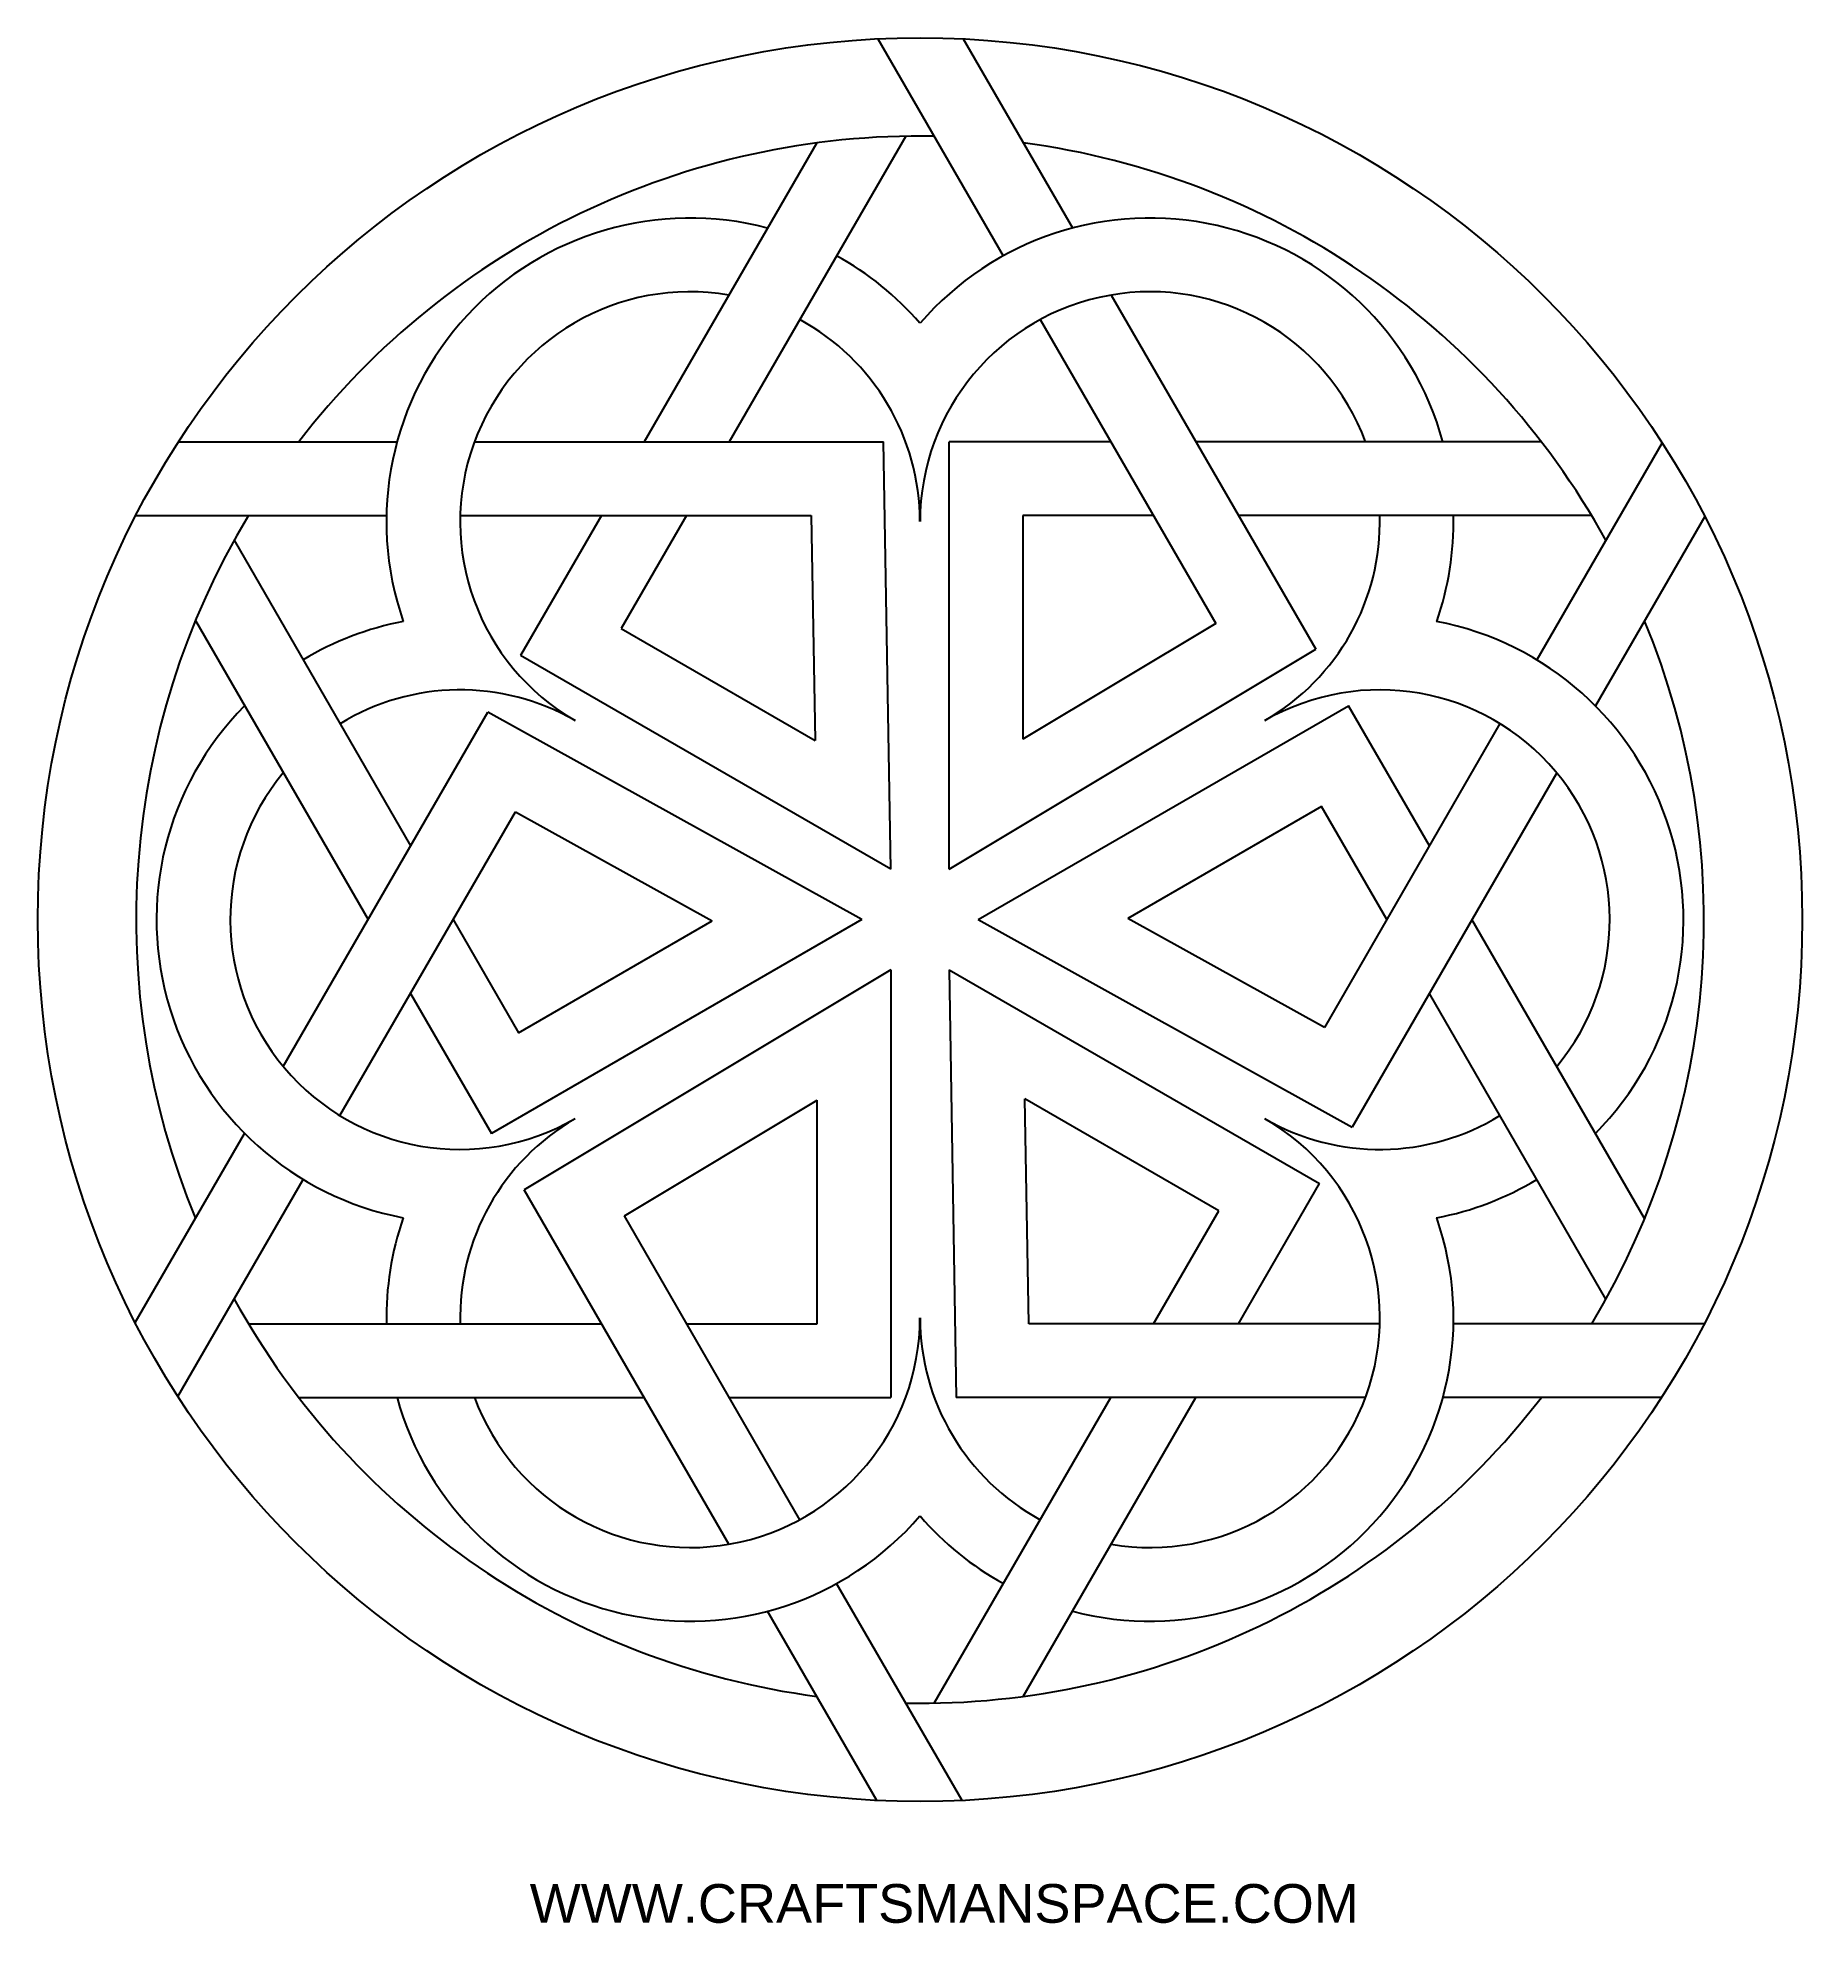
# Model space of a CAD drawing. Header units: inches. Extents: x 134 to 314, y 52 to 243.
import ezdxf
from ezdxf.enums import TextEntityAlignment as Align

# ---------------------------------------------------------------- set-up
doc = ezdxf.new("R2010")
doc.units = ezdxf.units.IN
doc.header["$MEASUREMENT"] = 0
doc.layers.add('Default', color=7, linetype='Continuous')
doc.layers.add('DV1_Default', color=7, linetype='Continuous')
doc.styles.add('SEACAD_arial_ttfB', font='arial.ttf')

# ---------------------------------------------------------------- blocks, each defined once
blk = doc.blocks.new('SE')
at = {"layer": 'DV1_Default', "color": 7, "linetype": 'Continuous'}
for p, q in [((219.58, 243.24), (232.33, 221.16)), ((228.25, 243.23), (239.37, 223.98)), ((213.35, 232.64), (195.79, 202.23)), ((222.41, 233.32), (204.45, 202.23)), ((243.3, 217.16), (264.11, 181.12)), ((236.08, 214.66), (253.93, 183.75)), ((148.44, 202.23), (170.68, 202.23)), ((178.54, 202.23), (220.16, 202.23)), ((220.9, 158.73), (220.16, 202.23)), ((226.81, 158.73), (226.81, 202.23)), ((243.26, 202.23), (226.81, 202.23)), ((287.05, 202.23), (251.92, 202.23)), ((299.34, 202.12), (286.59, 180.05)), ((144.11, 194.73), (169.6, 194.73)), ((177.1, 194.73), (212.79, 194.73)), ((191.46, 194.73), (183.23, 180.48)), ((200.12, 194.73), (193.48, 183.22)), ((212.79, 194.73), (213.18, 171.85)), ((234.31, 194.73), (234.31, 171.98)), ((247.59, 194.73), (234.31, 194.73)), ((292.16, 194.73), (256.25, 194.73)), ((303.66, 194.62), (292.55, 175.36)), ((154.1, 192.21), (172.05, 161.11)), ((150.16, 184.03), (167.72, 153.61)), ((193.48, 183.22), (213.18, 171.85)), ((253.93, 183.75), (234.31, 171.98)), ((220.9, 158.73), (183.23, 180.48)), ((226.81, 158.73), (264.11, 181.12)), ((159.1, 138.68), (179.91, 174.72)), ((217.95, 153.61), (179.91, 174.72)), ((229.76, 153.61), (267.43, 175.36)), ((275.66, 161.11), (267.43, 175.36)), ((282.84, 173.55), (264.99, 142.64)), ((288.61, 168.55), (267.8, 132.51)), ((264.69, 165.12), (244.99, 153.74)), ((271.33, 153.61), (264.69, 165.12)), ((164.87, 133.68), (182.72, 164.59)), ((182.72, 164.59), (202.73, 153.48)), ((176.38, 153.61), (183.03, 142.11)), ((217.95, 153.61), (180.28, 131.86)), ((183.03, 142.11), (202.73, 153.48)), ((229.76, 153.61), (267.8, 132.51)), ((264.99, 142.64), (244.99, 153.74)), ((297.55, 123.2), (279.99, 153.61)), ((220.9, 148.5), (183.6, 126.11)), ((220.9, 148.5), (220.9, 105)), ((226.81, 148.5), (264.48, 126.75)), ((226.81, 148.5), (227.55, 105)), ((172.05, 146.11), (180.28, 131.86)), ((293.61, 115.01), (275.66, 146.11)), ((193.79, 123.47), (213.4, 135.25)), ((213.4, 112.5), (213.4, 135.25)), ((234.92, 112.5), (234.53, 135.38)), ((254.23, 124), (234.53, 135.38)), ((144.05, 112.61), (155.17, 131.86)), ((148.38, 105.1), (161.12, 127.18)), ((256.25, 112.5), (264.48, 126.75)), ((204.41, 90.07), (183.6, 126.11)), ((211.63, 92.56), (193.79, 123.47)), ((247.59, 112.5), (254.23, 124)), ((155.55, 112.5), (191.46, 112.5)), ((200.12, 112.5), (213.4, 112.5)), ((270.61, 112.5), (234.92, 112.5)), ((303.61, 112.5), (278.12, 112.5)), ((160.67, 105), (195.79, 105)), ((204.45, 105), (220.9, 105)), ((225.31, 73.9), (243.26, 105)), ((269.17, 105), (227.55, 105)), ((234.36, 74.58), (251.92, 105)), ((299.27, 105), (277.04, 105)), ((228.13, 63.99), (215.38, 86.07)), ((219.46, 64), (208.35, 83.25))]:
    blk.add_line(p, q, dxfattribs=at)
blk.add_circle((223.86, 153.61), 89.72, dxfattribs=at)
for centre, radius, start, end in [((223.86, 153.61), 79.72, 88.9571, 142.4283), ((223.86, 153.61), 79.72, 28.9571, 82.4283), ((200.47, 194.11), 30.88, 75.2288, 199.2132), ((247.24, 194.11), 30.88, 15.2288, 139.2132), ((200.47, 194.11), 30.88, 40.7868, 61.1357), ((200.47, 194.11), 23.38, 80.2995, 240), ((247.24, 194.11), 23.38, 20.2995, 180), ((200.47, 194.11), 23.38, 0, 61.5001), ((223.86, 153.61), 79.72, 148.9571, 202.4283), ((247.24, 194.11), 23.38, 300, 1.5001), ((247.24, 194.11), 30.88, 340.7868, 1.1357), ((177.09, 153.61), 30.88, 100.7868, 121.1357), ((270.62, 153.61), 30.88, 315.2288, 79.2132), ((223.86, 153.61), 79.72, 328.9571, 22.4283), ((177.09, 153.61), 23.38, 60, 121.5001), ((270.62, 153.61), 23.38, 320.2995, 120), ((177.09, 153.61), 30.88, 135.2288, 259.2132), ((177.09, 153.61), 23.38, 140.2995, 300), ((200.47, 113.11), 23.38, 120, 181.5001), ((247.24, 113.11), 23.38, 260.2995, 60), ((270.62, 153.61), 23.38, 240, 301.5001), ((270.62, 153.61), 30.88, 280.7868, 301.1357), ((200.47, 113.11), 30.88, 160.7868, 181.1357), ((247.24, 113.11), 30.88, 255.2288, 19.2132), ((223.86, 153.61), 79.72, 208.9571, 262.4283), ((200.47, 113.11), 23.38, 200.2995, 360), ((247.24, 113.11), 23.38, 180, 241.5001), ((200.47, 113.11), 30.88, 195.2288, 319.2132), ((223.86, 153.61), 79.72, 268.9571, 322.4283), ((247.24, 113.11), 30.88, 220.7868, 241.1357)]:
    blk.add_arc(centre, radius, start, end, dxfattribs=at)

msp = doc.modelspace()

# ---------------------------------------------------------------- block references
at = {"color": 7}
msp.add_blockref('SE', (0, 0), dxfattribs=at)

# ---------------------------------------------------------------- texts
at = {"layer": 'Default', "color": 7, "linetype": 'Continuous', "style": 'SEACAD_arial_ttfB'}
msp.add_text('WWW.CRAFTSMANSPACE.COM', height=3.937, dxfattribs=at).set_placement((184.17, 55.49), align=Align.TOP_LEFT)

doc.saveas('drawing.dxf')
